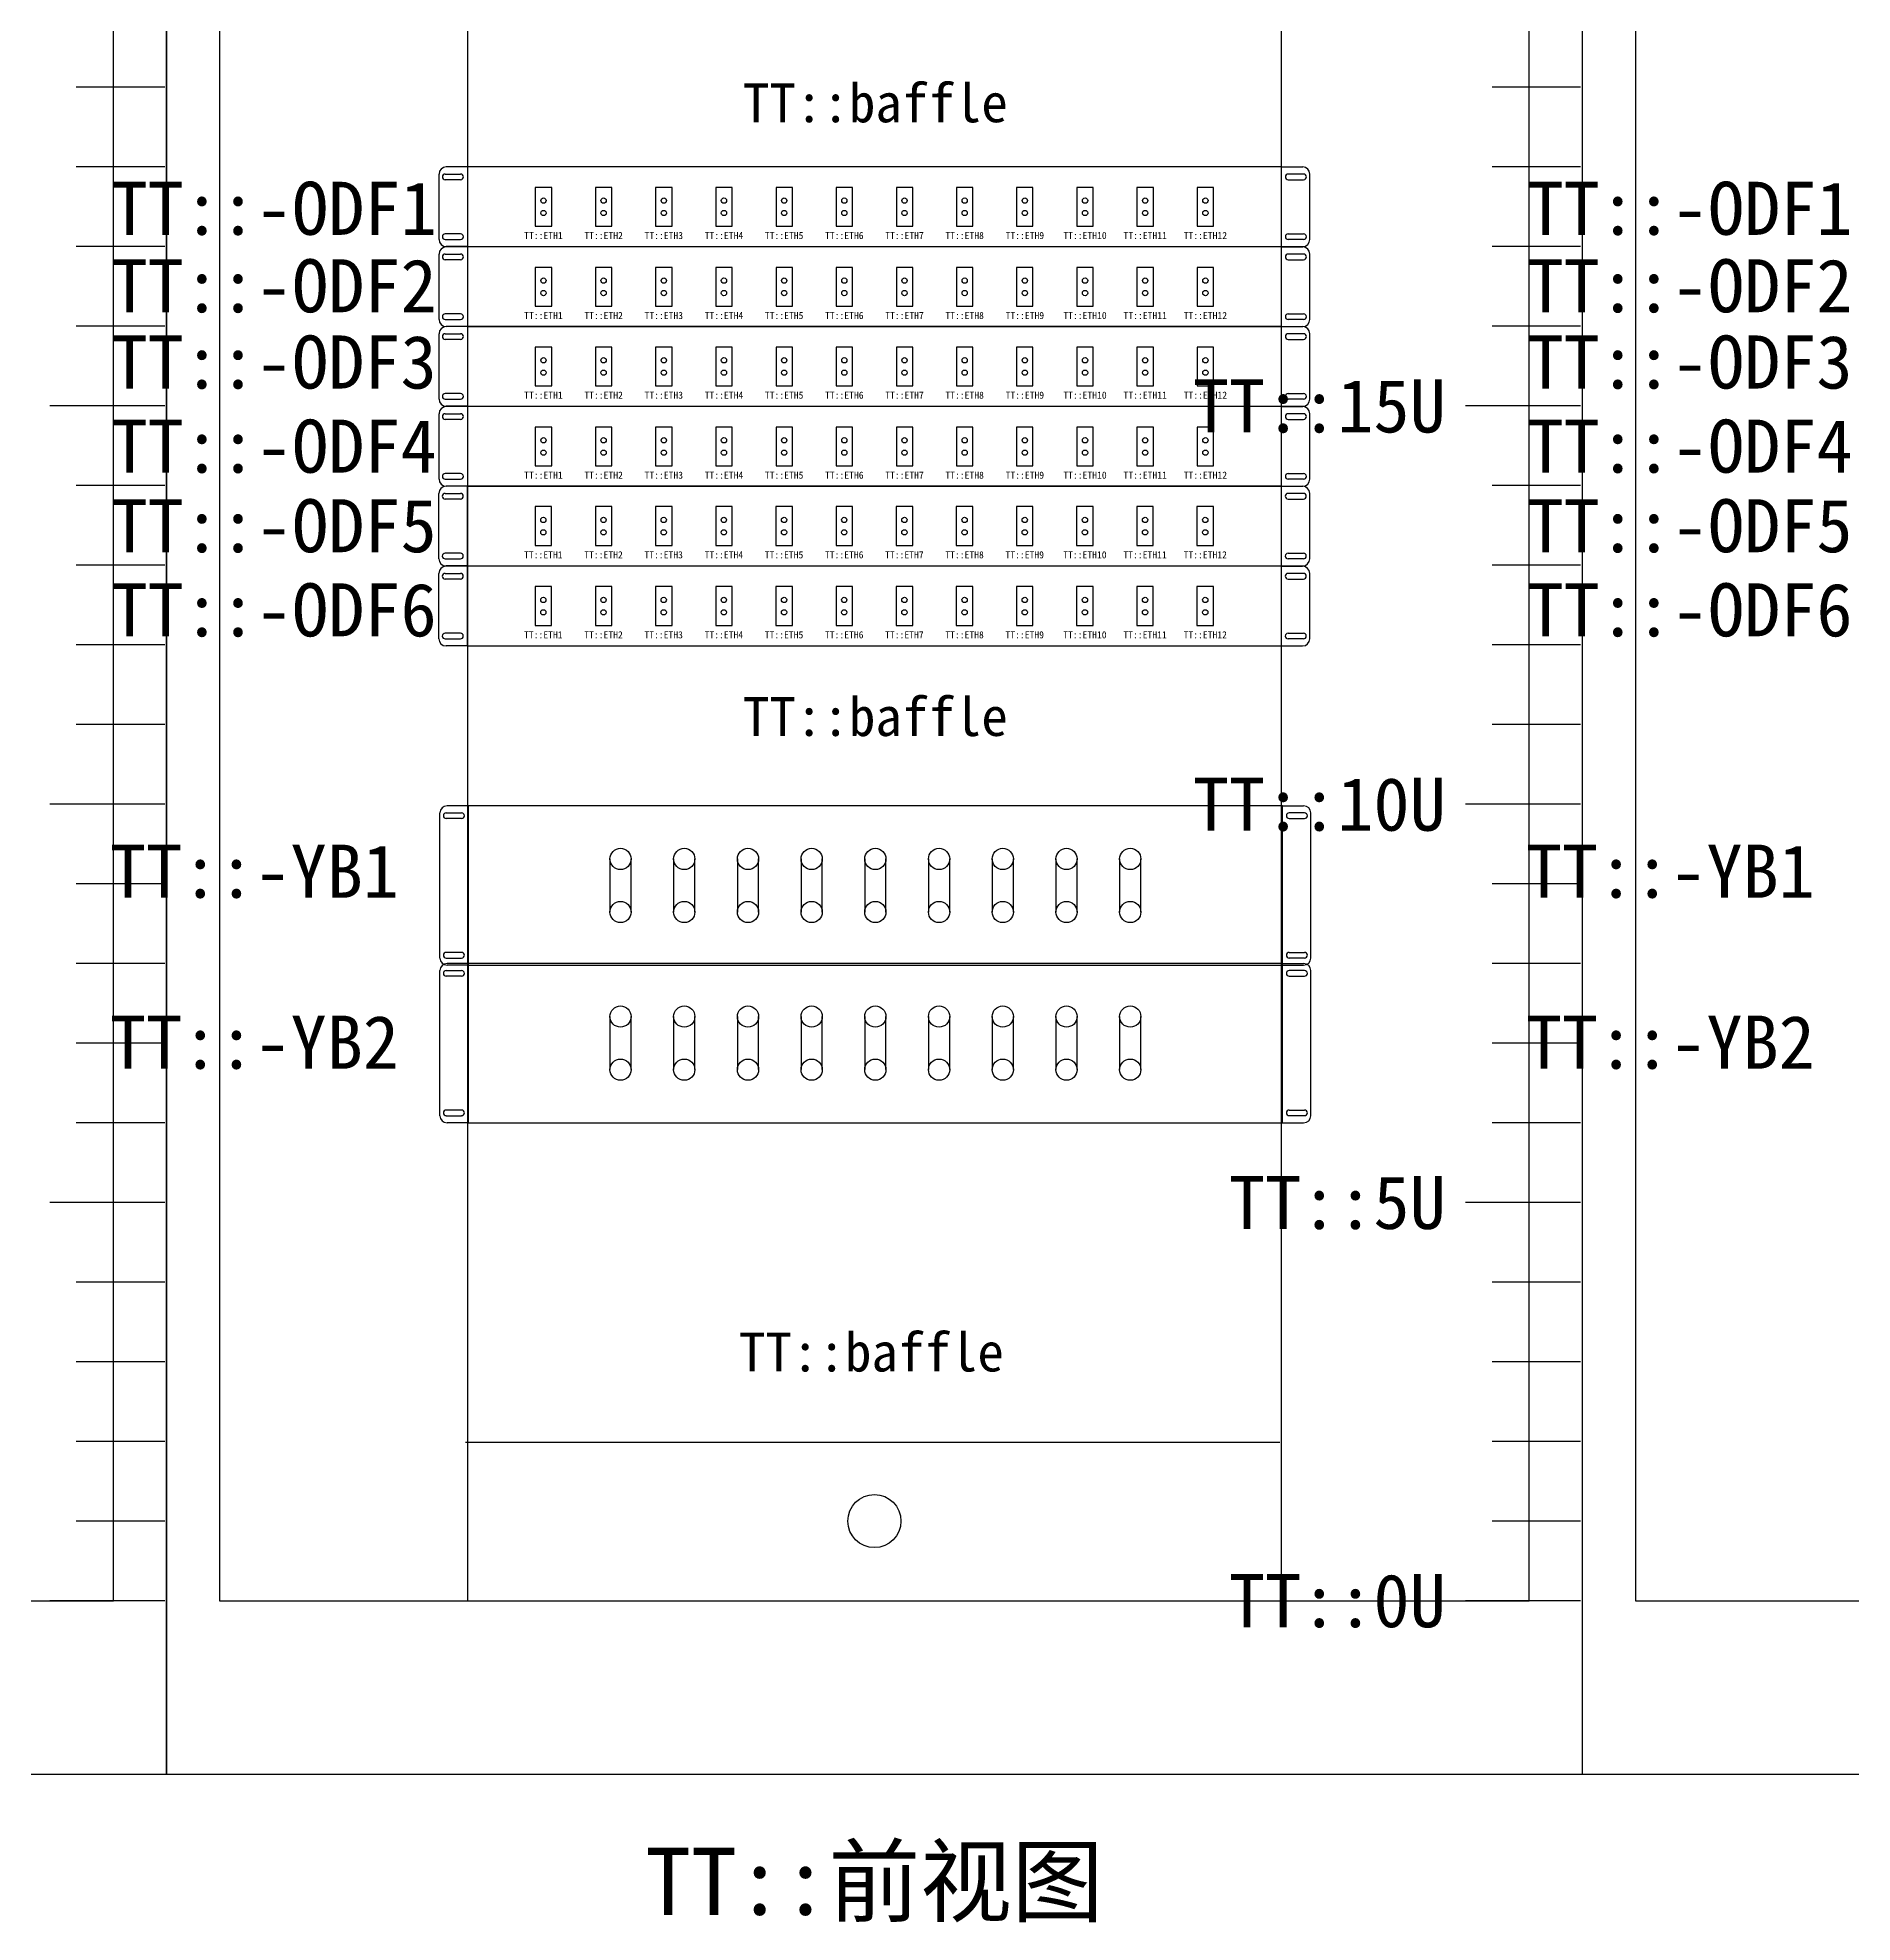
# Model space of a CAD drawing. Header units: millimetres. Extents: x 21 to 525, y 64 to 363.
# Drawn here: x 334.7 to 401.2, y 138.4 to 207.4 of the extents above; entities that cross this region are included whole.
import ezdxf
from ezdxf.enums import TextEntityAlignment as Align

# ---------------------------------------------------------------- set-up
doc = ezdxf.new("R2010")
doc.units = ezdxf.units.MM
doc.layers.add('可编辑文字', color=7, linetype='Continuous')
doc.styles.get("Standard").update_dxf_attribs({"font": 'SimSun.ttf'})

# ---------------------------------------------------------------- blocks, each defined once
blk = doc.blocks.new('TG8前视素体')
at = {"layer": '可编辑文字', "color": 1, "ltscale": 40}
for p, q in [((-0.1, 95.3), (-5.1, 95.3)), ((-0.1, 90.8), (-5.1, 90.8)), ((-0.1, 86.3), (-5.1, 86.3)), ((-0.1, 81.8), (-5.1, 81.8)), ((-0.1, 77.3), (-6.6, 77.3)), ((-0.1, 72.8), (-5.1, 72.8)), ((-0.1, 68.3), (-5.1, 68.3)), ((-0.1, 63.8), (-5.1, 63.8)), ((-0.1, 59.3), (-5.1, 59.3)), ((-0.1, 54.8), (-6.6, 54.8)), ((-0.1, 50.3), (-5.1, 50.3)), ((-0.1, 45.8), (-5.1, 45.8)), ((-0.1, 41.3), (-5.1, 41.3)), ((-0.1, 36.8), (-5.1, 36.8)), ((-0.1, 32.3), (-6.6, 32.3)), ((-0.1, 27.8), (-5.1, 27.8)), ((-0.1, 23.3), (-5.1, 23.3)), ((-0.1, 18.8), (-5.1, 18.8)), ((-0.1, 14.3), (-5.1, 14.3)), ((-0.1, 9.8), (-6.6, 9.8))]:
    blk.add_line(p, q, dxfattribs=at)
at = {"layer": '可编辑文字', "color": 0, "ltscale": 40}
for points in [[(0, 0), (80, 0), (80, 220), (0, 220)], [(3, 9.8), (77, 9.8), (77, 212.3), (3, 212.3)], [(17, 9.8), (63, 9.8), (63, 212.3), (17, 212.3)]]:
    blk.add_lwpolyline(points, close=True, dxfattribs=at)
at = {"layer": '可编辑文字'}
blk.add_circle((40, 14.3), 1.5, dxfattribs=at)
at = {"layer": '可编辑文字', "color": 1}
for s, p in [('TT::15U', (-7.72, 77.3)), ('TT::10U', (-7.72, 54.8)), ('TT::5U', (-7.72, 32.3)), ('TT::0U', (-7.72, 9.8))]:
    blk.add_text(s, height=3, dxfattribs=at).set_placement(p, align=Align.MIDDLE_RIGHT)
at = {"layer": '可编辑文字'}
blk.add_text('TT::前视图', height=3.8, dxfattribs=at).set_placement((40, -6.05), align=Align.MIDDLE_CENTER)
blk = doc.blocks.new('压板面板素体')
at = {"layer": '可编辑文字'}
for p, q in [((-1.6, 0.4), (-1.6, 8.6)), ((-1.25, 8.6), (-0.38, 8.6)), ((0, 9), (-1.2, 9)), ((46, 9), (47.2, 9)), ((47.25, 8.6), (46.38, 8.6)), ((47.6, 0.4), (47.6, 8.6)), ((-0.38, 8.28), (-1.25, 8.28)), ((46.38, 8.28), (47.25, 8.28)), ((-0.38, 0.72), (-1.25, 0.72)), ((-1.25, 0.4), (-0.38, 0.4)), ((0, 0), (-1.2, 0)), ((46.38, 0.72), (47.25, 0.72)), ((47.25, 0.4), (46.38, 0.4)), ((46, 0), (47.2, 0))]:
    blk.add_line(p, q, dxfattribs=at)
blk.add_lwpolyline([(0, 0), (46, 0), (46, 9), (0, 9)], close=True, dxfattribs=at)
for centre, radius, start, end in [((-1.2, 8.6), 0.4, 90, 180), ((-1.25, 8.44), 0.158, 90, 270), ((-1.25, 8.44), 0.158, 90, 270), ((-0.38, 8.44), 0.158, 270, 90), ((-0.38, 8.44), 0.158, 270, 90), ((46.38, 8.44), 0.158, 90, 270), ((46.38, 8.44), 0.158, 90, 270), ((47.2, 8.6), 0.4, 0, 90), ((47.25, 8.44), 0.158, 270, 90), ((47.25, 8.44), 0.158, 270, 90), ((-1.2, 0.4), 0.4, 180, 270), ((-1.25, 0.56), 0.158, 90, 270), ((-1.25, 0.56), 0.158, 90, 270), ((-0.38, 0.56), 0.158, 270, 90), ((-0.38, 0.56), 0.158, 270, 90), ((46.38, 0.56), 0.158, 90, 270), ((46.38, 0.56), 0.158, 90, 270), ((47.2, 0.4), 0.4, 270, 0), ((47.25, 0.56), 0.158, 270, 90), ((47.25, 0.56), 0.158, 270, 90)]:
    blk.add_arc(centre, radius, start, end, dxfattribs=at)
blk = doc.blocks.new('功能压板')
at = {"layer": '可编辑文字', "color": 40, "true_color": 0xf8d731}
for points in [[(-0.6, 1.5), (-0.6, -1.5)], [(0.6, -1.5), (0.6, 1.5)]]:
    blk.add_lwpolyline(points, dxfattribs=at)
for centre in [(0, 1.5), (0, -1.5)]:
    blk.add_circle(centre, 0.6, dxfattribs=at)
blk = doc.blocks.new('备用压板')
at = {"layer": '可编辑文字', "color": 7}
for points in [[(-0.6, 1.5), (-0.6, -1.5)], [(0.6, -1.5), (0.6, 1.5)]]:
    blk.add_lwpolyline(points, dxfattribs=at)
for centre in [(0, 1.5), (0, -1.5)]:
    blk.add_circle(centre, 0.6, dxfattribs=at)
blk = doc.blocks.new('12口LC光纤配线架')
at = {"layer": '可编辑文字'}
for p, q in [((0, 4.5), (-1.2, 4.5)), ((46, 4.5), (47.2, 4.5)), ((-1.6, 0.4), (-1.6, 4.1)), ((-1.25, 4.1), (-0.38, 4.1)), ((-0.38, 3.78), (-1.25, 3.78)), ((47.25, 4.1), (46.38, 4.1)), ((46.38, 3.78), (47.25, 3.78)), ((47.6, 0.4), (47.6, 4.1)), ((-0.38, 0.72), (-1.25, 0.72)), ((-1.25, 0.4), (-0.38, 0.4)), ((0, 0), (-1.2, 0)), ((46, 0), (47.2, 0)), ((46.38, 0.72), (47.25, 0.72)), ((47.25, 0.4), (46.38, 0.4))]:
    blk.add_line(p, q, dxfattribs=at)
for points in [[(0, 0), (46, 0), (46, 4.5), (0, 4.5)], [(3.84, 1.15), (4.77, 1.15), (4.77, 3.35), (3.84, 3.35)], [(7.24, 1.15), (8.17, 1.15), (8.17, 3.35), (7.24, 3.35)], [(10.64, 1.15), (11.57, 1.15), (11.57, 3.35), (10.64, 3.35)], [(14.04, 1.15), (14.97, 1.15), (14.97, 3.35), (14.04, 3.35)], [(17.44, 1.15), (18.37, 1.15), (18.37, 3.35), (17.44, 3.35)], [(20.84, 1.15), (21.77, 1.15), (21.77, 3.35), (20.84, 3.35)], [(24.24, 1.15), (25.17, 1.15), (25.17, 3.35), (24.24, 3.35)], [(27.63, 1.15), (28.56, 1.15), (28.56, 3.35), (27.63, 3.35)], [(31.03, 1.15), (31.96, 1.15), (31.96, 3.35), (31.03, 3.35)], [(34.43, 1.15), (35.36, 1.15), (35.36, 3.35), (34.43, 3.35)], [(37.83, 1.15), (38.76, 1.15), (38.76, 3.35), (37.83, 3.35)], [(41.23, 1.15), (42.16, 1.15), (42.16, 3.35), (41.23, 3.35)]]:
    blk.add_lwpolyline(points, close=True, dxfattribs=at)
for centre in [(4.3, 2.6), (7.7, 2.6), (11.1, 2.6), (14.5, 2.6), (17.9, 2.6), (21.3, 2.6), (24.7, 2.6), (28.1, 2.6), (31.5, 2.6), (34.9, 2.6), (38.3, 2.6), (41.7, 2.6), (4.3, 1.9), (7.7, 1.9), (11.1, 1.9), (14.5, 1.9), (17.9, 1.9), (21.3, 1.9), (24.7, 1.9), (28.1, 1.9), (31.5, 1.9), (34.9, 1.9), (38.3, 1.9), (41.7, 1.9)]:
    blk.add_circle(centre, 0.15, dxfattribs=at)
for centre, radius, start, end in [((-1.2, 4.1), 0.4, 90, 180), ((47.2, 4.1), 0.4, 0, 90), ((-1.25, 3.94), 0.158, 90, 270), ((-0.38, 3.94), 0.158, 270, 90), ((46.38, 3.94), 0.158, 90, 270), ((47.25, 3.94), 0.158, 270, 90), ((-1.2, 0.4), 0.4, 180, 270), ((-1.25, 0.56), 0.158, 90, 270), ((-0.38, 0.56), 0.158, 270, 90), ((46.38, 0.56), 0.158, 90, 270), ((47.2, 0.4), 0.4, 270, 0), ((47.25, 0.56), 0.158, 270, 90)]:
    blk.add_arc(centre, radius, start, end, dxfattribs=at)
for s, p in [('TT::ETH1', (4.3, 0.83)), ('TT::ETH2', (7.7, 0.83)), ('TT::ETH3', (11.1, 0.83)), ('TT::ETH4', (14.5, 0.83)), ('TT::ETH5', (17.9, 0.83)), ('TT::ETH6', (21.3, 0.83)), ('TT::ETH7', (24.7, 0.83)), ('TT::ETH8', (28.1, 0.83)), ('TT::ETH9', (31.5, 0.83)), ('TT::ETH10', (34.9, 0.83)), ('TT::ETH11', (38.3, 0.83)), ('TT::ETH12', (41.7, 0.83))]:
    blk.add_text(s, height=0.4, dxfattribs=at).set_placement(p, align=Align.TOP_CENTER)

msp = doc.modelspace()

# ---------------------------------------------------------------- linework, layer by layer
msp.add_line((350.382, 156.02), (380.19, 156.02))

# ---------------------------------------------------------------- block references
at = {"layer": '可编辑文字'}
for name, p, xscale, yscale, zscale in [('TG8前视素体', (287.588, 143.866), 0.6480000000000001, 0.6480000000000001, 0.6480000000000001), ('TG8前视素体', (339.429, 143.865), 0.648, 0.648, 0.648), ('TG8前视素体', (391.268, 143.866), 0.6480000000000001, 0.6480000000000001, 0.6480000000000001), ('12口LC光纤配线架', (350.445, 199.787), 0.6480000000000001, 0.6480000000000001, 0.6480000000000001), ('12口LC光纤配线架', (350.445, 196.858), 0.6480000000000001, 0.6480000000000001, 0.6480000000000001), ('12口LC光纤配线架', (350.445, 193.942), 0.6480000000000001, 0.6480000000000001, 0.6480000000000001), ('12口LC光纤配线架', (350.445, 191.013), 0.6480000000000001, 0.6480000000000001, 0.6480000000000001), ('12口LC光纤配线架', (350.441, 188.097), 0.6480000000000001, 0.6480000000000001, 0.6480000000000001), ('12口LC光纤配线架', (350.441, 185.168), 0.6480000000000001, 0.6480000000000001, 0.6480000000000001), ('压板面板素体', (350.48, 173.483), 0.648, 0.648, 0.648), ('功能压板', (356.053, 176.399), 0.648, 0.648, 0.648), ('功能压板', (358.386, 176.399), 0.648, 0.648, 0.648), ('功能压板', (360.719, 176.399), 0.648, 0.648, 0.648), ('功能压板', (363.052, 176.399), 0.648, 0.648, 0.648), ('功能压板', (365.384, 176.399), 0.648, 0.648, 0.648), ('功能压板', (367.717, 176.399), 0.648, 0.648, 0.648), ('备用压板', (370.05, 176.399), 0.648, 0.648, 0.648), ('备用压板', (372.383, 176.399), 0.648, 0.648, 0.648), ('功能压板', (374.716, 176.399), 0.648, 0.648, 0.648), ('压板面板素体', (350.48, 167.713), 0.648, 0.648, 0.648), ('功能压板', (356.053, 170.629), 0.648, 0.648, 0.648), ('功能压板', (358.386, 170.629), 0.648, 0.648, 0.648), ('功能压板', (360.719, 170.629), 0.648, 0.648, 0.648), ('功能压板', (363.052, 170.629), 0.648, 0.648, 0.648), ('功能压板', (365.384, 170.629), 0.648, 0.648, 0.648), ('功能压板', (367.717, 170.629), 0.648, 0.648, 0.648), ('备用压板', (370.05, 170.629), 0.648, 0.648, 0.648), ('备用压板', (372.383, 170.629), 0.648, 0.648, 0.648), ('功能压板', (374.716, 170.629), 0.648, 0.648, 0.648)]:
    msp.add_blockref(name, p, dxfattribs=dict(at, xscale=xscale, yscale=yscale, zscale=zscale))

# ---------------------------------------------------------------- texts
for p in [(365.384, 205.054), (365.384, 182.586), (365.24, 159.321)]:
    msp.add_text('TT::baffle', height=1.4256, dxfattribs=at).set_placement(p, align=Align.MIDDLE_CENTER)
at = {"layer": '可编辑文字', "color": 5}
for s, p in [('TT::-ODF1', (349.321, 202.163)), ('TT::-ODF1', (401.161, 202.163)), ('TT::-ODF2', (349.321, 199.326)), ('TT::-ODF2', (401.161, 199.327)), ('TT::-ODF3', (349.321, 196.535)), ('TT::-ODF3', (401.161, 196.535)), ('TT::-ODF4', (349.321, 193.455)), ('TT::-ODF4', (401.161, 193.456)), ('TT::-ODF5', (349.321, 190.542)), ('TT::-ODF5', (401.161, 190.542)), ('TT::-ODF6', (349.321, 187.462)), ('TT::-ODF6', (401.161, 187.463))]:
    msp.add_text(s, height=1.944, dxfattribs=at).set_placement(p, align=Align.TOP_RIGHT)
at = {"layer": '可编辑文字', "color": 1}
for s, p in [('TT::-YB1', (347.94, 177.893)), ('TT::-YB1', (399.779, 177.894)), ('TT::-YB2', (347.94, 171.634)), ('TT::-YB2', (399.779, 171.635))]:
    msp.add_text(s, height=1.944, dxfattribs=at).set_placement(p, align=Align.TOP_RIGHT)

doc.saveas('drawing.dxf')
